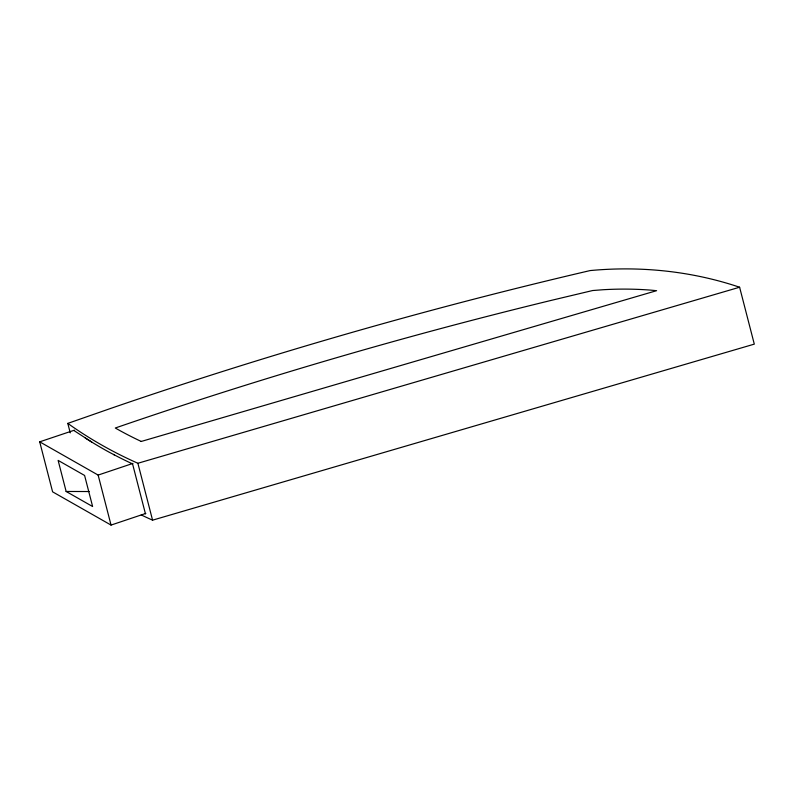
<?xml version="1.0" encoding="UTF-8"?>
<svg xmlns="http://www.w3.org/2000/svg" width="794" height="794" viewBox="0 0 794 794"><rect width="100%" height="100%" fill="white"/><g stroke="black" fill="none" stroke-linecap="round" stroke-linejoin="round"><path stroke-width="1.19" d="M145.858 513.41L111.041 525.082L52.602 491.833L39.7 441.831L74.507 430.149M132.945 463.398L98.138 475.08L39.7 441.831M70.239 432.869L67.798 423.391L110.604 408.453A4256.624 3700.298 -14.5 0 1 590.121 270.575A335.822 291.934 -14.5 0 1 739.611 287.229L754.3 344.13L152.567 520.169A430.755 374.45 -14.5 0 1 141.233 514.939M141.193 441.464L656.598 290.683L650.455 290.108A312.826 271.935 -14.5 0 0 602.934 289.741L592.622 290.535L550.599 300.539A4233.628 3680.309 -14.5 0 0 117.581 427.222L115.289 428.016L120.39 430.874A407.749 354.461 -14.5 0 0 137.491 439.668L141.253 441.444M67.798 423.391A430.755 374.45 -14.5 0 0 137.888 463.269L739.611 287.229M66.14 491.466L92.62 506.532L84.601 475.457L58.121 460.391L66.14 491.466L89.236 491.536M145.471 513.907L132.568 463.904A430.755 374.45 -14.5 0 1 117.314 456.451L109.175 452.193A430.755 374.45 -14.5 0 1 91.737 442.069L85.246 438.02M113.463 454.436L114.306 454.893M91.737 442.069L74.13 430.656M137.888 463.269L152.567 520.169M98.138 475.08L111.041 525.082"/></g></svg>
